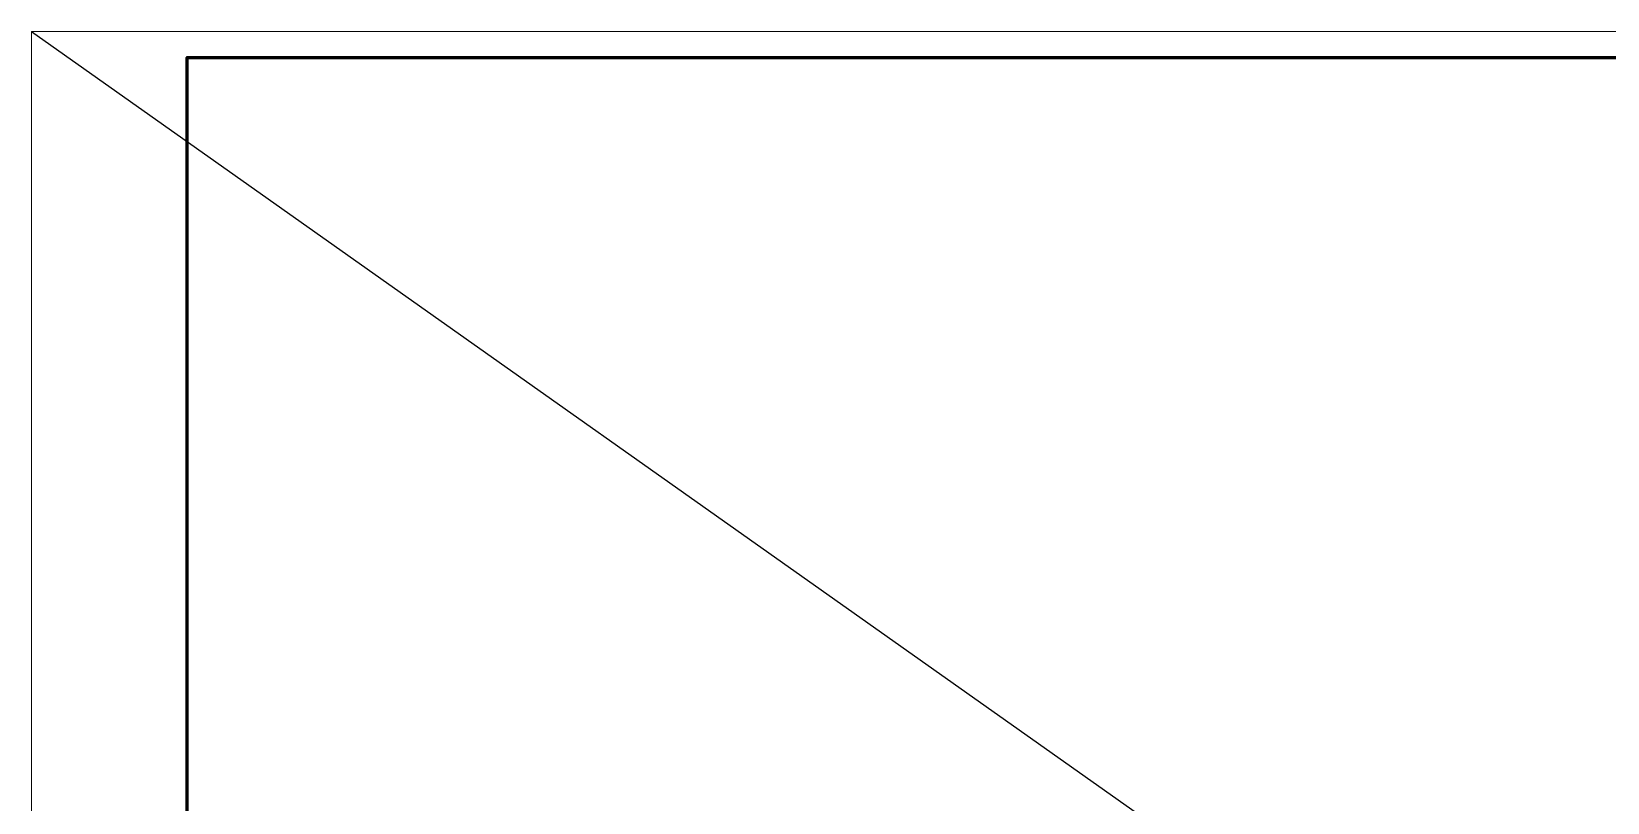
# Model space of a CAD drawing. Header units: millimetres. Extents: x 1109421 to 1726579, y -247837 to 144927.
# Drawn here: x 1636182 to 1653580, y -114460 to -105945 of the extents above; entities that cross this region are included whole.
import ezdxf
from ezdxf.enums import TextEntityAlignment as Align

# ---------------------------------------------------------------- set-up
doc = ezdxf.new("R2010")
doc.units = ezdxf.units.MM
doc.header["$LTSCALE"] = 600
doc.header["$MEASUREMENT"] = 0
doc.layers.get('0').update_dxf_attribs({"lineweight": 0})
doc.layers.get('Defpoints').update_dxf_attribs({"lineweight": 0})
doc.layers.add('KCS_Plotter', color=11, linetype='Continuous', plot=False)
doc.layers.add('Khungten_LCDI', color=7, linetype='Continuous', lineweight=25)
doc.layers.add('LC Text1', color=3, linetype='Continuous', lineweight=20)
doc.styles.add('Khungten', font='VHAVAN.TTF', dxfattribs={"width": 0.9, "height": 5000})
doc.styles.add('Title', font='VHBLACK.TTF')

# ---------------------------------------------------------------- blocks, each defined once
blk = doc.blocks.new('A$Cb3b0a436')
at = {"layer": 'Defpoints', "color": 0, "lineweight": 0}
blk.add_lwpolyline([(6.98, 0), (6.98, 297), (426.98, 297), (426.98, 0)], close=True, dxfattribs=at)
at = {"layer": 'Khungten_LCDI', "color": 5, "lineweight": 60}
blk.add_lwpolyline([(18.98, 2), (18.98, 295), (424.98, 295), (424.98, 2)], close=True, dxfattribs=at)
at = {"color": 7, "style": 'Khungten', "width": 0.8}
for tag, p in [('REVISION', (413.97, 41.04)), ('NGAYHT', (414.44, 32.41))]:
    blk.add_attdef(tag, text='', height=2, dxfattribs=at).set_placement(p, align=Align.CENTER)
at = {"layer": 'LC Text1', "style": 'Title', "width": 1.485915}
for tag, p, p2 in [('TENBANVE1', (388.11, 59.64), (422.38, 59.64)), ('TENBANVE2', (388.11, 52.88), (422.38, 52.88))]:
    blk.add_attdef(tag, text='', height=2.5, dxfattribs=at).set_placement(p, p2, align=Align.FIT)
at = {"layer": 'LC Text1', "style": 'Title', "width": 0.7}
blk.add_attdef('SOBANVE', text='', height=2.5, dxfattribs=at).set_placement((414.6, 9.54), align=Align.CENTER)

msp = doc.modelspace()

# ---------------------------------------------------------------- linework, layer by layer
at = {"layer": 'KCS_Plotter'}
msp.add_line((1636182.2, -105945.3), (1696389.3, -148520.3), dxfattribs=at)

# ---------------------------------------------------------------- block references
at = {"xscale": 143.35021493995, "yscale": 143.35021493995, "zscale": 143.35021493995}
msp.add_blockref('A$Cb3b0a436', (1635181.1, -148520.3), dxfattribs=at)

doc.saveas('drawing.dxf')
